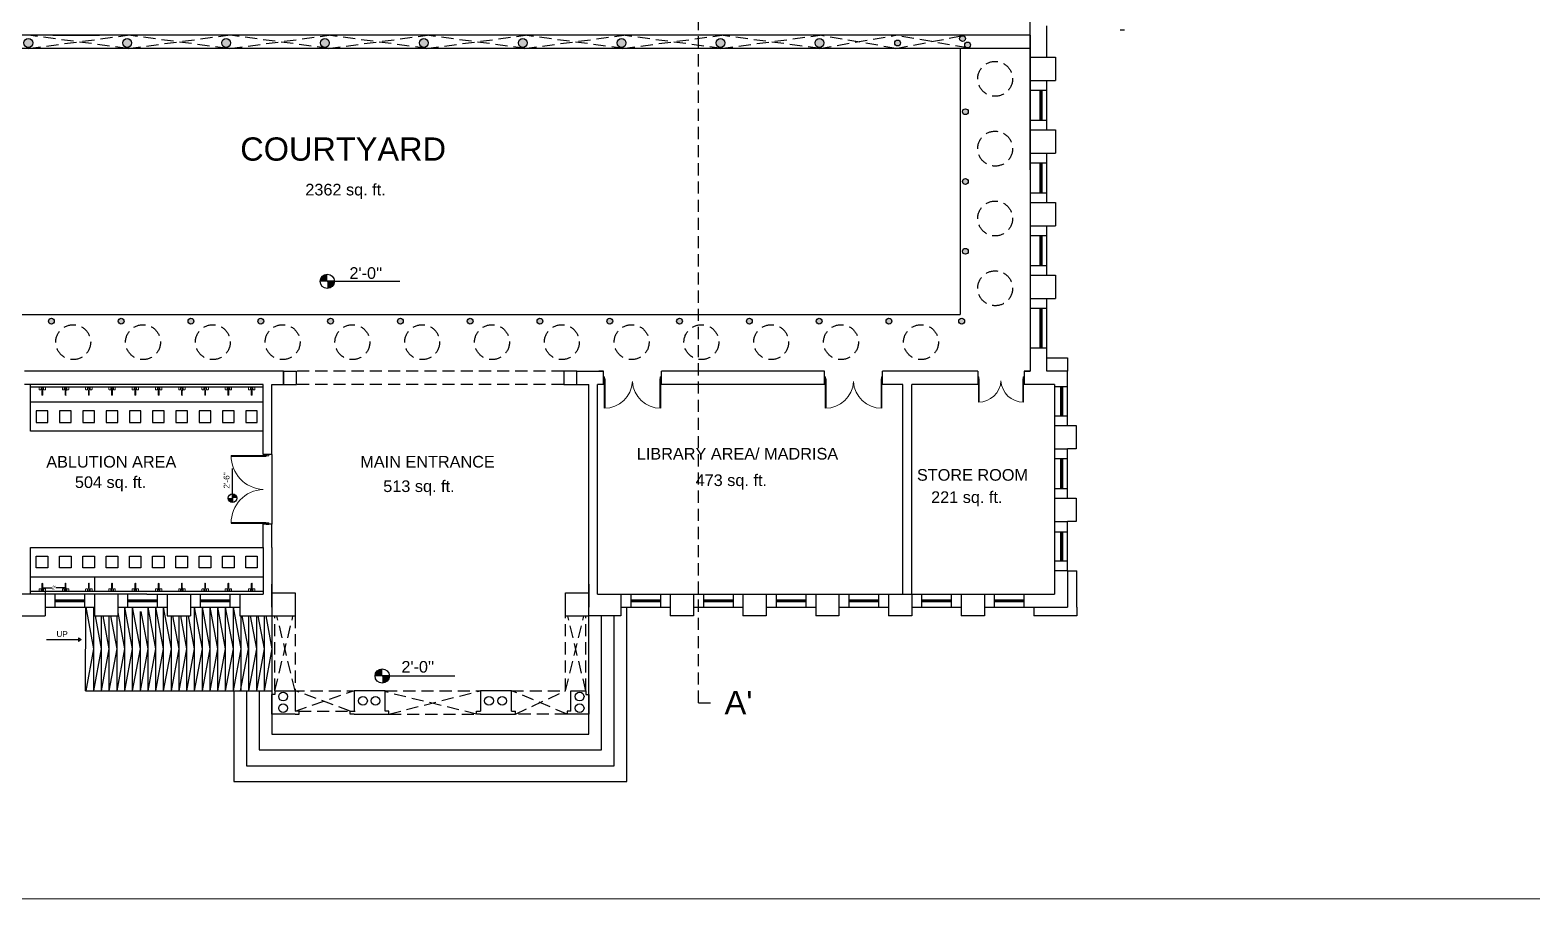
# Model space of a CAD drawing. Header units: inches. Extents: x -6210 to 141093, y -2740 to 21225.
# Drawn here: x 102624 to 104174, y 1305 to 2201 of the extents above; entities that cross this region are included whole.
import ezdxf

# ---------------------------------------------------------------- set-up
doc = ezdxf.new("R2010")
doc.units = ezdxf.units.IN
doc.header["$LTSCALE"] = 100
doc.header["$MEASUREMENT"] = 0
doc.linetypes.add('HIDDEN2', pattern=[0.1875, 0.125, -0.0625])
for name, color, linetype in [('1text', 6, 'Continuous'), ('arches', 83, 'Continuous'), ('beams', 30, 'Continuous'), ('column', 2, 'Continuous'), ('dome', 40, 'Continuous'), ('steps', 9, 'Continuous'), ('walls', 1, 'Continuous'), ('windows', 150, 'Continuous')]:
    doc.layers.add(name, color=color, linetype=linetype)
for name, color, linetype, lineweight in [('DODTED', 2, 'HIDDEN2', 5), ('DOOR', 11, 'Continuous', 5), ('H', 8, 'Continuous', 5)]:
    doc.layers.add(name, color=color, linetype=linetype, lineweight=lineweight)
doc.styles.get("Standard").update_dxf_attribs({"font": 'arial.ttf', "height": 4})
doc.dimstyles.get("Standard").update_dxf_attribs({"dimtxt": 0.18, "dimasz": 0.18, "dimexe": 0.18, "dimexo": 0.0625, "dimgap": 0.09, "dimtad": 0, "dimtih": 1, "dimtoh": 1, "dimdec": 4, "dimzin": 0, "dimdsep": 46, "dimtxsty": 'Standard', "dimcen": 0.09, "dimadec": 0, "dimazin": 0, "dimtfac": 1, "dimtdec": 4, "dimtofl": 0, "dimtmove": 0, "dimatfit": 3, "dimfxl": 1, "dimtolj": 1, "dimtzin": 0, "dimarcsym": 0})

# ---------------------------------------------------------------- blocks, each defined once
blk = doc.blocks.new('A$C47FC17B3')
for p, q in [((0, 8.3), (0, 6.2)), ((0, 8.3), (6.6, 8.3)), ((0.4, 5.8), (1.6, 5.8)), ((2, 8.3), (2, 6.2)), ((2.9, 4.8), (2.9, 0.5)), ((3.8, 4.8), (3.8, 0.5)), ((4.6, 8.3), (4.6, 6.2)), ((6.2, 5.8), (5, 5.8)), ((6.6, 8.3), (6.6, 6.2))]:
    blk.add_line(p, q)
blk.add_lwpolyline([(2.3, 8.3), (4.4, 8.3), (4.4, 8.1), (2.3, 8.1)], close=True)
for centre, radius, start, end in [((0.4, 6.2), 0.386, 180, 270), ((1.6, 6.2), 0.386, 270, 0), ((-54.7, 1.9), 57.6, 2.8972, 6.1915), ((3.3, 0.5), 0.462, 180, 0), ((61.3, 1.9), 57.6, 173.8085, 177.1028), ((5, 6.2), 0.386, 180, 270), ((6.2, 6.2), 0.386, 270, 0)]:
    blk.add_arc(centre, radius, start, end)
blk = doc.blocks.new('A$C4A15109F')
at = {"layer": 'H'}
blk.add_blockref('A$C47FC17B3', (-3.3, 18.7), dxfattribs=at)
blk = doc.blocks.new('D')
at = {"layer": 'DOOR'}
for p, q in [((73476.8, 10997.4), (73476.8, 10955.3)), ((73478, 10955.3), (73478, 10997.4)), ((73557.4, 10955.3), (73557.4, 10997.4)), ((73558.5, 10997.4), (73558.5, 10955.3)), ((73475.7, 10955.4), (73476.8, 10955.4)), ((73475.7, 10952), (73475.7, 10955.4)), ((73476.8, 10955.4), (73476.8, 10954.2)), ((73476.8, 10955.3), (73478, 10955.3)), ((73476.8, 10954.2), (73477.4, 10954.2)), ((73477.4, 10954.2), (73477.4, 10952)), ((73558.5, 10955.3), (73557.4, 10955.3)), ((73557.9, 10954.2), (73557.9, 10952)), ((73558.5, 10954.2), (73557.9, 10954.2)), ((73559.7, 10955.4), (73558.5, 10955.4)), ((73558.5, 10955.4), (73558.5, 10954.2)), ((73559.7, 10952), (73559.7, 10955.4)), ((73477.4, 10952), (73475.7, 10952)), ((73557.9, 10952), (73559.7, 10952))]:
    blk.add_line(p, q, dxfattribs=at)
for centre, start, end in [((73477.4, 10957.1), 2.7057, 90.8209), ((73557.9, 10957.1), 89.1791, 177.2943)]:
    blk.add_arc(centre, 40.3, start, end, dxfattribs=at)
blk = doc.blocks.new('*D26')
at = {"color": 0, "lineweight": -2, "transparency": 16777216}
for p, q in [((102636.9, 1622.6), (102636.9, 1626.1)), ((102637.1, 1625.9), (102646.9, 1625.9)), ((102660.7, 1625.9), (102650.9, 1625.9)), ((102660.9, 1622.4), (102660.9, 1626.1))]:
    blk.add_line(p, q, dxfattribs=at)
at = {"color": 0, "transparency": 16777216}
for points in [[(102637.1, 1625.9), (102637.1, 1625.8), (102636.9, 1625.9)], [(102660.7, 1625.9), (102660.7, 1625.8), (102660.9, 1625.9)]]:
    blk.add_solid(points, dxfattribs=at)
at = {"layer": 'Defpoints', "color": 0, "transparency": 16777216}
for p in [(102636.9, 1625.9), (102636.9, 1622.6), (102660.9, 1622.3)]:
    blk.add_point(p, dxfattribs=at)
at = {"color": 0, "transparency": 16777216, "insert": (102648.9, 1625.9), "char_height": 4, "attachment_point": 5}
blk.add_mtext("\\A1;2'", dxfattribs=at)

msp = doc.modelspace()

# ---------------------------------------------------------------- hatches: boundary and pattern name
at = {"layer": '1text'}
h = msp.add_hatch(color=256, dxfattribs=at)
h.dxf.hatch_style = 1
h.paths.add_polyline_path([(102930.84405, 1949.34495, 0.4142135624), (102923.46082, 1941.96172), (102930.84405, 1941.96172)])
h.paths.add_polyline_path([(102938.22729, 1941.96172), (102930.84405, 1941.96172), (102930.84405, 1934.57848, 0.4142135624)])
h = msp.add_hatch(color=256, dxfattribs=at)
h.dxf.hatch_style = 1
h.paths.add_polyline_path([(102828.57857, 1718.31241, 0.4142135624), (102833.10427, 1713.78671), (102833.10427, 1718.31241)])
h.paths.add_polyline_path([(102833.10427, 1722.83811), (102833.10427, 1718.31241), (102837.62996, 1718.31241, 0.4142135624)])
h = msp.add_hatch(color=256, dxfattribs=at)
h.dxf.hatch_style = 1
h.paths.add_polyline_path([(102987.49778, 1542.30272, 0.4142135624), (102980.11455, 1534.91949), (102987.49778, 1534.91949)])
h.paths.add_polyline_path([(102994.88102, 1534.91949), (102987.49778, 1534.91949), (102987.49778, 1527.53625, 0.4142135624)])
at = {"layer": 'walls'}
h = msp.add_hatch(color=2, dxfattribs=at)
h.dxf.hatch_style = 1
h.paths.add_polyline_path([(102445.24889, 2185.68635, 0.419803878), (102448.30604, 2182.6869), (102449.21381, 2182.84577, 0.3212471202), (102451.24889, 2185.68635, 1)])
h.paths.add_polyline_path([(102454.5644, 2195.05894), (102453.46192, 2195.26886, 0.4142135624), (102450.46192, 2192.26886, 1), (102456.46192, 2192.26886, 0.3078255015)])
h.paths.add_polyline_path([(102517.46192, 2187.74887, 1), (102523.46192, 2187.74887, 1)])
h.paths.add_polyline_path([(102626.96192, 2187.74887, 1), (102617.96192, 2187.74887, 1)])
h.paths.add_polyline_path([(102728.96192, 2187.74887, 1), (102719.96192, 2187.74887, 1)])
h.paths.add_polyline_path([(102821.96192, 2187.74887, 1), (102830.96192, 2187.74887, 1)])
h.paths.add_polyline_path([(102932.96192, 2187.74887, 1), (102923.96192, 2187.74887, 1)])
h.paths.add_polyline_path([(103025.96192, 2187.74887, 1), (103034.96192, 2187.74887, 1)])
h.paths.add_polyline_path([(103127.96192, 2187.74887, 1), (103136.96192, 2187.74887, 1)])
h.paths.add_polyline_path([(103229.96192, 2187.74887, 1), (103238.96192, 2187.74887, 1)])
h.paths.add_polyline_path([(103331.96192, 2187.74887, 1), (103340.96192, 2187.74887, 1)])
h.paths.add_polyline_path([(103442.96192, 2187.74887, 1), (103433.96192, 2187.74887, 1)])
h.paths.add_polyline_path([(103516.14508, 2187.74887, 1), (103522.14508, 2187.74887, 1)])
h.paths.add_polyline_path([(103589.14508, 2192.26886, 0.4142135624), (103586.14508, 2195.26886), (103585.0426, 2195.05894, 0.3078255015), (103583.14508, 2192.26886, 1)])
h.paths.add_polyline_path([(103588.35811, 2185.68635, 0.3212471202), (103590.39319, 2182.84577), (103591.30097, 2182.6869, 0.419803878), (103594.35811, 2185.68635, 1)])
h = msp.add_hatch(color=2, dxfattribs=at)
h.dxf.hatch_style = 1
h.paths.add_polyline_path([(102445.24889, 2116.8869, 1), (102451.24889, 2116.8869, 1)])
h.paths.add_polyline_path([(102451.24889, 2044.8869, 1), (102445.24889, 2044.8869, 1)])
h.paths.add_polyline_path([(102445.24889, 1972.8869, 1), (102451.24889, 1972.8869, 1)])
h.paths.add_polyline_path([(102451.24889, 1900.8869, 1), (102445.24889, 1900.8869, 1)])
h.paths.add_polyline_path([(102499.24889, 1900.8869, 1), (102505.24889, 1900.8869, 1)])
h.paths.add_polyline_path([(102577.24889, 1900.8869, 1), (102571.24889, 1900.8869, 1)])
h.paths.add_polyline_path([(102649.24889, 1900.8869, 1), (102643.24889, 1900.8869, 1)])
h.paths.add_polyline_path([(102721.24889, 1900.8869, 1), (102715.24889, 1900.8869, 1)])
h.paths.add_polyline_path([(102787.24889, 1900.8869, 1), (102793.24889, 1900.8869, 1)])
h.paths.add_polyline_path([(102865.24889, 1900.8869, 1), (102859.24889, 1900.8869, 1)])
h.paths.add_polyline_path([(102937.24889, 1900.8869, 1), (102931.24889, 1900.8869, 1)])
h.paths.add_polyline_path([(103003.24889, 1900.8869, 1), (103009.24889, 1900.8869, 1)])
h.paths.add_polyline_path([(103075.24889, 1900.8869, 1), (103081.24889, 1900.8869, 1)])
h.paths.add_polyline_path([(103153.24889, 1900.8869, 1), (103147.24889, 1900.8869, 1)])
h.paths.add_polyline_path([(103225.24889, 1900.8869, 1), (103219.24889, 1900.8869, 1)])
h.paths.add_polyline_path([(103291.24889, 1900.8869, 1), (103297.24889, 1900.8869, 1)])
h.paths.add_polyline_path([(103363.24889, 1900.8869, 1), (103369.24889, 1900.8869, 1)])
h.paths.add_polyline_path([(103435.24889, 1900.8869, 1), (103441.24889, 1900.8869, 1)])
h.paths.add_polyline_path([(103513.24889, 1900.8869, 1), (103507.24889, 1900.8869, 1)])
h.paths.add_polyline_path([(103582.24889, 1900.8869, 1), (103588.24889, 1900.8869, 1)])
h.paths.add_polyline_path([(103592.04551, 1972.8869, 1), (103586.04551, 1972.8869, 1)])
h.paths.add_polyline_path([(103592.04551, 2044.8869, 1), (103586.04551, 2044.8869, 1)])
h.paths.add_polyline_path([(103592.04551, 2116.8869, 1), (103586.04551, 2116.8869, 1)])

# ---------------------------------------------------------------- linework, layer by layer
at = {"layer": '1text', "linetype": 'HIDDEN2'}
for q in [(103313.8035, 3328.64041), (103328.8035, 1507.39003)]:
    msp.add_line((103313.8035, 1507.39003), q, dxfattribs=at)
at = {"layer": '1text'}
for p, q in [((102938.22729, 1941.96172), (102923.46082, 1941.96172)), ((102930.84405, 1941.96172), (103005.78544, 1941.96172)), ((102833.10427, 1718.31241), (102833.10427, 1749.04064)), ((102833.10427, 1722.83811), (102833.10427, 1713.78671)), ((102994.88102, 1534.91949), (102980.11455, 1534.91949)), ((102987.49778, 1534.91949), (103062.43917, 1534.91949))]:
    msp.add_line(p, q, dxfattribs=at)
msp.add_lwpolyline([(103328.8035, 1507.39003, 0, 0, 0), (103337.26969, 1507.39003, 0, 8.46619, 0), (103328.8035, 1507.39003, 8.46619, 8.46619, 0)], format="xyseb", dxfattribs=at)
for centre, radius in [((102930.84405, 1941.96172), 7.38324), ((102833.10427, 1718.31241), 4.5257), ((102987.49778, 1534.91949), 7.38324)]:
    msp.add_circle(centre, radius, dxfattribs=at)
at = {"layer": 'arches', "linetype": 'HIDDEN2'}
for p, q in [((102622.57055, 2182.14847), (102724.89486, 2195.64847)), ((102724.89486, 2182.14847), (102622.73554, 2195.64847)), ((102725.77791, 2182.14847), (102828.10222, 2195.64847)), ((102828.10222, 2182.14847), (102725.9429, 2195.64847)), ((102830.49141, 2182.14847), (102932.81572, 2195.64847)), ((102932.81572, 2182.14847), (102830.6564, 2195.64847)), ((102931.75476, 2182.14847), (103034.07907, 2195.64847)), ((103034.07907, 2182.14847), (102931.91975, 2195.64847)), ((103033.01811, 2182.14847), (103135.34242, 2195.64847)), ((103135.34242, 2182.14847), (103033.1831, 2195.64847)), ((103134.28146, 2182.14847), (103236.60577, 2195.64847)), ((103236.60577, 2182.14847), (103134.44645, 2195.64847)), ((103235.54481, 2182.14847), (103337.86912, 2195.64847)), ((103337.86912, 2182.14847), (103235.7098, 2195.64847)), ((103336.80817, 2182.14847), (103439.13247, 2195.64847)), ((103439.13247, 2182.14847), (103336.97315, 2195.64847)), ((103438.46192, 2182.14847), (103517.23885, 2195.64847)), ((103517.23885, 2182.14847), (103439.13247, 2195.64847)), ((103591.30097, 2182.6869), (103517.23885, 2195.64847)), ((103517.23885, 2182.14847), (103586.14508, 2195.26886)), ((102876.77151, 1519.67859), (102876.77092, 1596.77847)), ((102876.77151, 1519.67859), (102895.4871, 1596.77861)), ((102897.7047, 1519.6797), (102878.95909, 1596.77849)), ((102897.67173, 1605.77835), (102897.6718, 1605.77863)), ((102897.6718, 1596.77863), (102897.7047, 1519.6797)), ((103176.70367, 1519.67859), (103176.70308, 1596.77845)), ((103176.70367, 1519.67859), (103195.44812, 1596.77859)), ((103197.63685, 1519.67859), (103178.8631, 1596.77846)), ((103197.63685, 1519.67859), (103197.63626, 1596.77861)), ((102894.9198, 1519.67859), (102958.05854, 1519.70376)), ((102897.7047, 1498.67859), (102958.05854, 1519.70376)), ((102897.7047, 1519.67859), (102897.7047, 1519.6797)), ((102954.49268, 1498.65996), (102897.7047, 1519.67859)), ((102990.49268, 1519.71032), (103088.88196, 1519.71032)), ((103084.88196, 1495.67859), (102990.49268, 1518.55412)), ((102994.49268, 1495.65996), (103088.88196, 1519.71032)), ((103120.88196, 1519.72894), (103176.70367, 1519.67859)), ((103178.1703, 1495.67859), (103120.88196, 1519.72894)), ((103124.88196, 1495.67859), (103176.70367, 1519.67859)), ((102901.7047, 1498.67859), (102959.45099, 1498.67859)), ((102994.49268, 1495.65996), (103084.88196, 1495.65996)), ((103178.1703, 1495.67859), (103124.88196, 1495.67859))]:
    msp.add_line(p, q, dxfattribs=at)
at = {"layer": 'beams', "linetype": 'HIDDEN2'}
for p, q in [((103174.74964, 1849.14847), (102899.15953, 1849.14847)), ((103174.74964, 1835.64847), (102899.15953, 1835.64847))]:
    msp.add_line(p, q, dxfattribs=at)
at = {"layer": 'column'}
msp.add_line((102885.67162, 1849.14847), (102899.15953, 1849.14847), dxfattribs=at)
msp.add_lwpolyline([(102885.67162, 1849.14847), (102885.67162, 1835.64847), (102899.15953, 1835.64847), (102899.15953, 1849.14847)], dxfattribs=at)
msp.add_lwpolyline([(103174.74964, 1835.64847), (103188.23756, 1835.64847), (103188.23756, 1849.14847), (103174.74964, 1849.14847)], close=True, dxfattribs=at)
for centre, radius in [((102622.46192, 2187.74887), 4.5), ((102724.46192, 2187.74887), 4.5), ((102826.46192, 2187.74887), 4.5), ((102928.46192, 2187.74887), 4.5), ((103030.46192, 2187.74887), 4.5), ((103132.46192, 2187.74887), 4.5), ((103234.46192, 2187.74887), 4.5), ((103336.46192, 2187.74887), 4.5), ((103438.46192, 2187.74887), 4.5), ((103519.14508, 2187.74887), 3), ((103586.14508, 2192.26886), 3), ((103591.35811, 2185.68635), 3), ((103589.04551, 2116.89975), 3), ((103589.04551, 2044.89975), 3), ((103589.04551, 1972.89975), 3), ((102646.24889, 1900.8869), 3), ((102718.24889, 1900.8869), 3), ((102790.24889, 1900.8869), 3), ((102862.24889, 1900.8869), 3), ((102934.24889, 1900.8869), 3), ((103006.24889, 1900.8869), 3), ((103078.24889, 1900.8869), 3), ((103150.24889, 1900.8869), 3), ((103222.24889, 1900.8869), 3), ((103294.24889, 1900.8869), 3), ((103366.24889, 1900.8869), 3), ((103438.24889, 1900.8869), 3), ((103510.24889, 1900.8869), 3), ((103585.24889, 1900.92075), 3), ((102885.2325, 1513.67859), 4.5), ((102885.2325, 1501.67859), 4.5), ((102967.67049, 1509.248), 4.5), ((102980.67043, 1509.248), 4.5), ((103097.67043, 1509.248), 4.5), ((103111.18509, 1509.248), 4.5), ((103191.1703, 1513.67859), 4.5), ((103191.1703, 1501.67859), 4.5)]:
    msp.add_circle(centre, radius, dxfattribs=at)
at = {"layer": 'dome', "linetype": 'HIDDEN2'}
for centre in [(103619.8035, 2150.77118), (103619.8035, 2078.77118), (103619.8035, 2006.77118), (103619.8035, 1934.77118), (102668.77934, 1879.23515), (102740.77934, 1879.23515), (102812.77934, 1879.23515), (102884.77934, 1879.23515), (102956.77934, 1879.23515), (103028.77934, 1879.23515), (103100.77934, 1879.23515), (103172.77934, 1879.23515), (103244.77934, 1879.23515), (103316.77934, 1879.23515), (103388.77934, 1879.23515), (103460.77934, 1879.23515), (103543.30832, 1879.23515)]:
    msp.add_circle(centre, 18, dxfattribs=at)
at = {"layer": 'DOOR'}
msp.add_lwpolyline([(101636.51372, 1304.96305), (104569.96852, 1304.96305), (104569.96852, 3505.05415), (101636.51372, 3505.05415)], close=True, dxfattribs=at)
at = {"layer": 'steps'}
for p, q in [((102873.67162, 1763.34498), (102873.67162, 1691.34498)), ((102681.61366, 1519.74493), (102681.85168, 1605.84498)), ((102681.85168, 1605.84498), (102689.85168, 1562.79496)), ((102689.67162, 1605.84498), (102689.67162, 1519.74493)), ((102689.67162, 1605.84498), (102690.67162, 1600.46373)), ((102691.34409, 1596.84498), (102697.67162, 1562.79496)), ((102697.67162, 1596.84498), (102697.67162, 1519.74493)), ((102699.34409, 1596.84498), (102705.67162, 1562.79496)), ((102705.67162, 1596.84498), (102705.67162, 1519.74493)), ((102707.34409, 1596.84498), (102713.67162, 1562.79496)), ((102713.67162, 1596.84498), (102713.67162, 1519.74493)), ((102714.67162, 1600.46373), (102721.67162, 1562.79496)), ((102721.67162, 1605.84498), (102721.67162, 1519.74493)), ((102721.67162, 1605.84498), (102729.67162, 1562.79496)), ((102729.67162, 1605.84498), (102729.67162, 1519.74493)), ((102729.67162, 1605.84498), (102737.67162, 1562.79496)), ((102737.67162, 1601.34498), (102737.67162, 1519.74493)), ((102738.50785, 1601.34498), (102745.67162, 1562.79496)), ((102745.67162, 1605.84498), (102745.67162, 1519.74493)), ((102745.67162, 1605.84498), (102753.67162, 1562.79496)), ((102753.67162, 1605.84498), (102753.67162, 1519.74493)), ((102753.67162, 1605.84498), (102761.67162, 1562.79496)), ((102761.67162, 1605.84498), (102761.67162, 1519.74493)), ((102761.67162, 1605.84498), (102769.67162, 1562.79496)), ((102769.67162, 1596.84498), (102769.67162, 1519.74493)), ((102771.34409, 1596.84498), (102777.67162, 1562.79496)), ((102777.67162, 1596.84498), (102777.67162, 1519.74493)), ((102779.34409, 1596.84498), (102785.67162, 1562.79496)), ((102785.67162, 1596.84498), (102785.67162, 1519.74493)), ((102787.34409, 1596.84498), (102793.67162, 1562.79496)), ((102793.67162, 1605.84498), (102793.67162, 1519.74493)), ((102793.67162, 1605.84498), (102801.67162, 1562.79496)), ((102801.67162, 1605.84498), (102801.67162, 1519.74493)), ((102801.67162, 1605.84498), (102809.67162, 1562.79496)), ((102809.67162, 1605.84498), (102809.67162, 1519.74493)), ((102809.67162, 1605.84498), (102817.67162, 1562.79496)), ((102817.67162, 1605.84498), (102817.67162, 1519.74493)), ((102817.67162, 1605.84498), (102825.67162, 1562.79496)), ((102825.67162, 1605.84498), (102825.67162, 1519.74493)), ((102825.67162, 1605.84498), (102833.67162, 1562.79496)), ((102833.67162, 1605.84498), (102833.67162, 1519.74493)), ((102833.67162, 1605.84498), (102841.67162, 1562.79496)), ((102841.67162, 1596.84498), (102841.67162, 1519.74493)), ((102842.7591, 1596.84498), (102849.08662, 1562.79496)), ((102849.67162, 1596.84498), (102849.67162, 1519.74493)), ((102851.34409, 1596.84498), (102857.67162, 1562.79496)), ((102857.67162, 1596.84498), (102857.67162, 1519.74493)), ((102859.34409, 1596.84498), (102865.67162, 1562.79496)), ((102865.67162, 1596.84498), (102865.67162, 1519.74493)), ((102867.34409, 1596.84498), (102873.67162, 1562.79496)), ((102873.67162, 1605.84498), (102873.67162, 1519.74493)), ((103200.67162, 1475.04498), (103200.67162, 1605.84498)), ((103213.75162, 1458.69498), (103213.75162, 1596.84498)), ((103226.83162, 1442.34498), (103226.83162, 1596.84498)), ((103239.91162, 1425.99498), (103239.91162, 1605.84498)), ((102641.07234, 1572.37771), (102674.39874, 1572.37771)), ((102674.39874, 1574.37771), (102674.39874, 1570.37771)), ((102674.39874, 1574.37771), (102677.14639, 1572.42838)), ((102677.14639, 1572.42838), (102674.39874, 1570.37771)), ((102689.85168, 1562.79496), (102681.85168, 1519.74493)), ((102697.67162, 1562.79496), (102689.67162, 1519.74493)), ((102705.67162, 1562.79496), (102697.67162, 1519.74493)), ((102713.67162, 1562.79496), (102705.67162, 1519.74493)), ((102721.67162, 1562.79496), (102713.67162, 1519.74493)), ((102729.67162, 1562.79496), (102721.67162, 1519.74493)), ((102737.67162, 1562.79496), (102729.67162, 1519.74493)), ((102745.67162, 1562.79496), (102737.67162, 1519.74493)), ((102753.67162, 1562.79496), (102745.67162, 1519.74493)), ((102761.67162, 1562.79496), (102753.67162, 1519.74493)), ((102769.67162, 1562.79496), (102761.67162, 1519.74493)), ((102777.67162, 1562.79496), (102769.67162, 1519.74493)), ((102785.67162, 1562.79496), (102777.67162, 1519.74493)), ((102793.67162, 1562.79496), (102785.67162, 1519.74493)), ((102801.67162, 1562.79496), (102793.67162, 1519.74493)), ((102809.67162, 1562.79496), (102801.67162, 1519.74493)), ((102817.67162, 1562.79496), (102809.67162, 1519.74493)), ((102825.67162, 1562.79496), (102817.67162, 1519.74493)), ((102833.67162, 1562.79496), (102825.67162, 1519.74493)), ((102841.67162, 1562.79496), (102833.67162, 1519.74493)), ((102849.08662, 1562.79496), (102841.08662, 1519.74493)), ((102857.67162, 1562.79496), (102849.67162, 1519.74493)), ((102865.67162, 1562.79496), (102857.67162, 1519.74493)), ((102873.67162, 1562.79496), (102865.67162, 1519.74493)), ((102681.61366, 1519.74493), (102873.70479, 1519.74493)), ((102834.43162, 1519.74493), (102834.43162, 1425.99498)), ((102847.51162, 1519.74493), (102847.51162, 1442.34498)), ((102860.59162, 1519.74493), (102860.59162, 1458.69498)), ((102873.67162, 1519.74493), (102873.67162, 1475.04498)), ((102873.67162, 1475.04498), (103200.67162, 1475.04498)), ((102860.59162, 1458.69498), (103213.75162, 1458.69498)), ((102847.51162, 1442.34498), (103226.83162, 1442.34498)), ((102834.43162, 1425.99498), (103239.91162, 1425.99498))]:
    msp.add_line(p, q, dxfattribs=at)
at = {"layer": 'walls', "color": 1}
for p, q in [((103655.8035, 2201.10232), (103655.8035, 2482.14847)), ((103655.8035, 2165.10232), (103655.8035, 2201.10232)), ((103673.17162, 2173.14847), (103673.17162, 2205.60232)), ((103753.3035, 2201.10232), (103748.8035, 2201.10232)), ((103655.8035, 2195.64847), (102383.8035, 2195.64847)), ((102647.8035, 2195.64847), (102695.8035, 2195.64847)), ((103655.8035, 2195.64847), (103655.8035, 1849.14847)), ((103655.8035, 2182.14847), (102442.16709, 2182.14847)), ((103655.8035, 2129.10232), (103655.8035, 2165.10232)), ((103673.17162, 2098.14847), (103673.17162, 2149.14847)), ((103655.8035, 2093.10232), (103655.8035, 2129.10232)), ((103655.8035, 2057.10232), (103655.8035, 2093.10232)), ((103673.17162, 2023.14847), (103673.17162, 2074.14847)), ((103673.17162, 1948.14847), (103673.17162, 1999.14847)), ((103673.17162, 1873.14847), (103673.17162, 1924.14847)), ((103673.17162, 1849.14847), (103673.17162, 1873.14847)), ((102885.67162, 1849.14847), (102618.67162, 1849.14847)), ((102885.67162, 1835.64847), (102885.67162, 1849.14847)), ((103188.23756, 1835.64847), (103188.23756, 1849.14847)), ((103443.67162, 1849.14847), (103275.67162, 1849.14847)), ((103601.8035, 1849.14847), (103503.67162, 1849.14847)), ((103601.8035, 1849.14847), (103601.8035, 1835.64847)), ((103655.8035, 1849.14847), (103649.8035, 1849.14847)), ((103649.8035, 1849.14847), (103649.8035, 1835.64847)), ((103655.8035, 1849.14847), (103649.8035, 1849.14847)), ((103694.48412, 1849.14847), (103673.17162, 1849.14847)), ((103694.48412, 1793.34498), (103694.48412, 1849.14847)), ((102864.67162, 1835.64847), (102618.67162, 1835.64847)), ((102624.67162, 1787.34498), (102624.67162, 1835.64847)), ((102864.67162, 1832.64847), (102624.67162, 1832.64847)), ((102864.67162, 1787.34498), (102864.67162, 1835.64847)), ((102864.67162, 1763.34498), (102864.67162, 1835.64847)), ((102873.67162, 1763.34498), (102873.67162, 1835.64847)), ((103215.67162, 1835.64847), (103209.67162, 1835.64847)), ((103443.67162, 1835.64847), (103275.67162, 1835.64847)), ((103509.67162, 1835.64847), (103503.67162, 1835.64847)), ((103524.67162, 1835.64847), (103503.67162, 1835.64847)), ((103601.8035, 1835.64847), (103533.67162, 1835.64847)), ((103680.98412, 1835.64847), (103649.8035, 1835.64847)), ((103680.98412, 1835.64847), (103680.98412, 1619.34498)), ((102648.67162, 1787.34498), (102624.67162, 1787.34498)), ((102672.67162, 1787.34498), (102648.67162, 1787.34498)), ((102696.67162, 1787.34498), (102672.67162, 1787.34498)), ((102720.67162, 1787.34498), (102696.67162, 1787.34498)), ((102744.67162, 1787.34498), (102720.67162, 1787.34498)), ((102768.67162, 1787.34498), (102744.67162, 1787.34498)), ((102792.67162, 1787.34498), (102768.67162, 1787.34498)), ((102816.67162, 1787.34498), (102792.67162, 1787.34498)), ((102840.67162, 1787.34498), (102816.67162, 1787.34498)), ((102864.67162, 1787.34498), (102840.67162, 1787.34498)), ((103694.48412, 1718.34498), (103694.48412, 1769.34498)), ((102873.67162, 1763.34498), (102864.67162, 1763.34498)), ((102864.67162, 1667.34498), (102864.67162, 1691.34498)), ((102873.67162, 1691.34498), (102864.67162, 1691.34498)), ((102873.67162, 1667.34498), (102873.67162, 1691.34498)), ((103694.48412, 1643.34498), (103694.48412, 1694.34498)), ((102624.67162, 1667.34498), (102648.67162, 1667.34498)), ((102624.67162, 1619.34498), (102624.67162, 1667.34498)), ((102648.67162, 1667.34498), (102672.67162, 1667.34498)), ((102672.67162, 1667.34498), (102696.67162, 1667.34498)), ((102696.67162, 1667.34498), (102720.67162, 1667.34498)), ((102720.67162, 1667.34498), (102744.67162, 1667.34498)), ((102744.67162, 1667.34498), (102768.67162, 1667.34498)), ((102768.67162, 1667.34498), (102792.67162, 1667.34498)), ((102792.67162, 1667.34498), (102816.67162, 1667.34498)), ((102816.67162, 1667.34498), (102840.67162, 1667.34498)), ((102840.67162, 1667.34498), (102864.67162, 1667.34498)), ((102864.67162, 1667.34498), (102864.67162, 1619.34498)), ((102873.67162, 1667.34498), (102873.67162, 1605.84498)), ((102624.67162, 1637.34498), (102864.67162, 1637.34498)), ((102624.67162, 1619.34498), (102600.67162, 1619.34498)), ((102624.67162, 1622.34498), (102864.67162, 1622.34498)), ((102648.67162, 1619.34498), (102624.67162, 1619.34498)), ((102672.67162, 1619.34498), (102648.67162, 1619.34498)), ((102696.67162, 1619.34498), (102672.67162, 1619.34498)), ((102720.67162, 1619.34498), (102696.67162, 1619.34498)), ((102744.67162, 1619.34498), (102720.67162, 1619.34498)), ((102744.67162, 1619.34498), (102864.67162, 1619.34498)), ((103200.64612, 1619.34498), (103200.67162, 1619.34498)), ((103200.67162, 1605.84498), (103200.67162, 1619.34498)), ((103209.67162, 1619.34498), (103518.67162, 1619.34498)), ((103518.67162, 1619.34498), (103680.98412, 1619.34498)), ((102615.67162, 1596.84498), (102639.67162, 1596.84498)), ((102639.67162, 1605.84498), (102681.85168, 1605.84498)), ((102643.84404, 1605.84498), (102690.67162, 1605.84498)), ((102681.8268, 1596.84498), (102681.85168, 1596.84498)), ((102690.67162, 1596.84498), (102714.67162, 1596.84498)), ((102714.67162, 1605.84498), (102735.34404, 1605.84498)), ((102714.67162, 1605.84498), (102715.84404, 1605.84498)), ((102729.67162, 1605.84498), (102765.67162, 1605.84498)), ((102765.67162, 1596.84498), (102789.67162, 1596.84498)), ((102789.67162, 1605.84498), (102811.84404, 1605.84498)), ((102809.67162, 1605.84498), (102840.67162, 1605.84498)), ((102840.67162, 1596.84498), (102873.67162, 1596.84498)), ((103233.67162, 1596.84498), (103200.67162, 1596.84498)), ((103233.67162, 1605.84498), (103284.67162, 1605.84498)), ((103308.67162, 1596.84498), (103284.67162, 1596.84498)), ((103308.67162, 1605.84498), (103319.17162, 1605.84498)), ((103308.67162, 1605.84498), (103359.67162, 1605.84498)), ((103383.67162, 1596.84498), (103359.67162, 1596.84498)), ((103383.67162, 1605.84498), (103434.67162, 1605.84498)), ((103383.67162, 1605.84498), (103395.67162, 1605.84498)), ((103400.17162, 1605.84498), (103415.17162, 1605.84498)), ((103458.67162, 1596.84498), (103434.67162, 1596.84498)), ((103458.67162, 1605.84498), (103509.67162, 1605.84498)), ((103496.17162, 1605.84498), (103509.67162, 1605.84498)), ((103533.67162, 1596.84498), (103509.67162, 1596.84498)), ((103533.67162, 1605.84498), (103584.67162, 1605.84498)), ((103533.67162, 1605.84498), (103546.73756, 1605.84498)), ((103608.67162, 1596.84498), (103584.67162, 1596.84498)), ((103608.67162, 1605.84498), (103694.48412, 1605.84498)), ((103608.67162, 1605.84498), (103623.23756, 1605.84498)), ((103704.03973, 1596.84498), (103659.67162, 1596.84498))]:
    msp.add_line(p, q, dxfattribs=at)
at = {"layer": 'walls', "color": 5}
for p in [(103583.8035, 2182.14847), (102455.8035, 1907.64847)]:
    msp.add_line(p, (103583.8035, 1907.64847), dxfattribs=at)
at = {"layer": 'walls'}
for p, q in [((103655.8035, 2173.14847), (103682.17162, 2173.14847)), ((103682.17162, 2173.14847), (103682.17162, 2149.14847)), ((103655.8035, 2149.14847), (103682.17162, 2149.14847)), ((103655.8035, 2139.14847), (103673.17162, 2139.14847)), ((103655.8035, 2108.14847), (103673.17162, 2108.14847)), ((103655.8035, 2098.14847), (103682.17162, 2098.14847)), ((103682.17162, 2098.14847), (103682.17162, 2074.14847)), ((103655.8035, 2074.14847), (103682.17162, 2074.14847)), ((103655.8035, 2064.14847), (103673.17162, 2064.14847)), ((103655.8035, 2033.14847), (103673.17162, 2033.14847)), ((103655.8035, 2023.14847), (103682.17162, 2023.14847)), ((103682.17162, 2023.14847), (103682.17162, 1999.14847)), ((103655.8035, 1999.14847), (103682.17162, 1999.14847)), ((103655.8035, 1989.14847), (103673.17162, 1989.14847)), ((103655.8035, 1958.14847), (103673.17162, 1958.14847)), ((103655.8035, 1948.14847), (103682.17162, 1948.14847)), ((103682.17162, 1948.14847), (103682.17162, 1924.14847)), ((103655.8035, 1924.14847), (103682.17162, 1924.14847)), ((103655.8035, 1914.14847), (103673.17162, 1914.14847)), ((103673.17162, 1873.14847), (103655.8035, 1873.14847)), ((103673.17162, 1863.14847), (103694.48412, 1863.14847)), ((103694.48412, 1863.14847), (103694.48412, 1849.14847)), ((103188.23756, 1849.14847), (103215.67162, 1849.14847)), ((103215.67162, 1849.14847), (103211.12997, 1849.14847)), ((103215.67162, 1835.64847), (103215.67162, 1849.14847)), ((103275.67162, 1835.64847), (103275.67162, 1849.14847)), ((103443.67162, 1835.64847), (103443.67162, 1849.14847)), ((103503.67162, 1835.64847), (103503.67162, 1849.14847)), ((103649.8035, 1849.14847), (103655.8035, 1849.14847)), ((102873.67162, 1835.64847), (102885.67162, 1835.64847)), ((103188.23756, 1835.64847), (103200.67162, 1835.64847)), ((103200.67162, 1619.34498), (103200.67162, 1835.64847)), ((103209.67162, 1619.34498), (103209.67162, 1835.64847)), ((103524.67162, 1619.34498), (103524.67162, 1835.64847)), ((103533.67162, 1619.34498), (103533.67162, 1835.64847)), ((103680.98412, 1833.34498), (103694.48412, 1833.34498)), ((102864.67162, 1817.34498), (102624.67162, 1817.34498)), ((103680.98412, 1803.34498), (103694.48412, 1803.34498)), ((103680.98412, 1793.34498), (103703.48412, 1793.34498)), ((103703.48412, 1793.34498), (103703.48412, 1769.34498)), ((103680.98412, 1769.34498), (103694.48412, 1769.34498)), ((103703.48412, 1769.34498), (103694.48412, 1769.34498)), ((103680.98412, 1759.34498), (103694.48412, 1759.34498)), ((103680.98412, 1728.34498), (103694.48412, 1728.34498)), ((103680.98412, 1718.34498), (103694.48412, 1718.34498)), ((103694.48412, 1718.34498), (103703.48412, 1718.34498)), ((103703.48412, 1718.34498), (103703.48412, 1694.34498)), ((103680.98412, 1694.34498), (103694.48412, 1694.34498)), ((103703.48412, 1694.34498), (103694.48412, 1694.34498)), ((103694.48412, 1683.34498), (103680.98412, 1683.34498)), ((103694.48412, 1653.34498), (103680.98412, 1653.34498)), ((103694.48412, 1643.34498), (103680.98412, 1643.34498)), ((103694.48412, 1643.34498), (103694.48412, 1605.84498)), ((103694.48412, 1643.34498), (103704.03973, 1643.34498)), ((103704.03973, 1605.84498), (103704.03973, 1643.34498)), ((102690.67162, 1637.34498), (102690.67162, 1622.34498)), ((102873.6718, 1605.77845), (102873.67162, 1629.77845)), ((103200.67143, 1629.77863), (103200.67162, 1605.77863)), ((102639.67162, 1622.34498), (102639.67162, 1596.84498)), ((102649.85912, 1619.34498), (102649.85912, 1605.84498)), ((102680.48412, 1619.34498), (102680.48412, 1605.84498)), ((102690.67162, 1619.34498), (102690.67162, 1596.84498)), ((102714.67162, 1619.34498), (102714.67162, 1596.84498)), ((102724.85912, 1619.34498), (102724.85912, 1605.84498)), ((102755.48412, 1619.34498), (102755.48412, 1605.84498)), ((102765.67162, 1619.34498), (102765.67162, 1596.84498)), ((102789.67162, 1619.34498), (102789.67162, 1596.84498)), ((102799.85912, 1619.34498), (102799.85912, 1605.84498)), ((102830.48412, 1619.34498), (102830.48412, 1605.84498)), ((102840.67162, 1619.34498), (102840.67162, 1596.84498)), ((102873.67162, 1620.77845), (102897.67162, 1620.77863)), ((102897.67162, 1620.77863), (102897.6718, 1596.77863)), ((103176.67143, 1620.77845), (103200.67143, 1620.77863)), ((103176.67162, 1596.77845), (103176.67143, 1620.77845)), ((103233.67162, 1619.34498), (103233.67162, 1596.84498)), ((103243.85912, 1619.34498), (103243.85912, 1605.84498)), ((103274.48412, 1619.34498), (103274.48412, 1605.84498)), ((103284.67162, 1619.34498), (103284.67162, 1596.84498)), ((103308.67162, 1619.34498), (103308.67162, 1596.84498)), ((103318.85912, 1619.34498), (103318.85912, 1605.84498)), ((103349.48412, 1619.34498), (103349.48412, 1605.84498)), ((103359.67162, 1619.34498), (103359.67162, 1596.84498)), ((103383.67162, 1619.34498), (103383.67162, 1596.84498)), ((103393.85912, 1619.34498), (103393.85912, 1605.84498)), ((103424.48412, 1619.34498), (103424.48412, 1605.84498)), ((103434.67162, 1619.34498), (103434.67162, 1596.84498)), ((103458.67162, 1619.34498), (103458.67162, 1596.84498)), ((103468.85912, 1619.34498), (103468.85912, 1605.84498)), ((103499.48412, 1619.34498), (103499.48412, 1605.84498)), ((103509.67162, 1619.34498), (103509.67162, 1596.84498)), ((103533.67162, 1619.34498), (103533.67162, 1596.84498)), ((103543.85912, 1619.34498), (103543.85912, 1605.84498)), ((103574.48412, 1619.34498), (103574.48412, 1605.84498)), ((103584.67162, 1619.34498), (103584.67162, 1596.84498)), ((103608.67162, 1619.34498), (103608.67162, 1596.84498)), ((103618.85912, 1619.34498), (103618.85912, 1605.84498)), ((103649.48412, 1619.34498), (103649.48412, 1605.84498)), ((102897.6718, 1596.77863), (102873.6718, 1596.77845)), ((103200.67162, 1596.77863), (103176.67162, 1596.77845)), ((103659.67162, 1605.84498), (103659.67162, 1596.84498)), ((103704.03973, 1605.84498), (103704.03973, 1596.84498)), ((102876.77151, 1519.67859), (102876.77151, 1515.67859)), ((103197.63685, 1519.67859), (103197.63685, 1515.67859)), ((102876.77151, 1515.67859), (102873.67162, 1515.67859)), ((103197.63685, 1515.67859), (103200.67162, 1515.67859)), ((102901.7047, 1498.67859), (102897.7047, 1498.67859)), ((102897.7047, 1495.67859), (102901.7047, 1495.67859)), ((102901.7047, 1495.67859), (102901.7047, 1498.67859)), ((102954.49268, 1495.65996), (102954.49268, 1498.65996)), ((102954.49268, 1498.65996), (102958.49268, 1498.65996)), ((102958.49268, 1495.65996), (102954.49268, 1495.65996)), ((102994.49268, 1498.65996), (102990.49268, 1498.65996)), ((102990.49268, 1495.65996), (102994.49268, 1495.65996)), ((102994.49268, 1495.65996), (102994.49268, 1498.65996)), ((103084.88196, 1495.67859), (103084.88196, 1498.67859)), ((103084.88196, 1498.67859), (103088.88196, 1498.67859)), ((103088.88196, 1495.67859), (103084.88196, 1495.67859)), ((103120.88196, 1498.67859), (103124.88196, 1498.67859)), ((103120.88196, 1495.67859), (103124.88196, 1495.67859)), ((103124.88196, 1495.67859), (103124.88196, 1498.67859)), ((103182.1703, 1498.67859), (103178.1703, 1498.67859)), ((103178.1703, 1498.67859), (103178.1703, 1495.67859))]:
    msp.add_line(p, q, dxfattribs=at)
for points in [[(102630.67162, 1796.34498), (102642.67162, 1796.34498), (102642.67162, 1808.34498), (102630.67162, 1808.34498)], [(102654.67162, 1796.34498), (102666.67162, 1796.34498), (102666.67162, 1808.34498), (102654.67162, 1808.34498)], [(102678.67162, 1796.34498), (102690.67162, 1796.34498), (102690.67162, 1808.34498), (102678.67162, 1808.34498)], [(102702.67162, 1796.34498), (102714.67162, 1796.34498), (102714.67162, 1808.34498), (102702.67162, 1808.34498)], [(102726.67162, 1796.34498), (102738.67162, 1796.34498), (102738.67162, 1808.34498), (102726.67162, 1808.34498)], [(102750.67162, 1796.34498), (102762.67162, 1796.34498), (102762.67162, 1808.34498), (102750.67162, 1808.34498)], [(102774.67162, 1796.34498), (102786.67162, 1796.34498), (102786.67162, 1808.34498), (102774.67162, 1808.34498)], [(102798.67162, 1796.34498), (102810.67162, 1796.34498), (102810.67162, 1808.34498), (102798.67162, 1808.34498)], [(102822.67162, 1796.34498), (102834.67162, 1796.34498), (102834.67162, 1808.34498), (102822.67162, 1808.34498)], [(102846.67162, 1796.34498), (102858.67162, 1796.34498), (102858.67162, 1808.34498), (102846.67162, 1808.34498)], [(102630.67162, 1658.34498), (102642.67162, 1658.34498), (102642.67162, 1646.34498), (102630.67162, 1646.34498)], [(102654.67162, 1658.34498), (102666.67162, 1658.34498), (102666.67162, 1646.34498), (102654.67162, 1646.34498)], [(102678.67162, 1658.34498), (102690.67162, 1658.34498), (102690.67162, 1646.34498), (102678.67162, 1646.34498)], [(102702.67162, 1658.34498), (102714.67162, 1658.34498), (102714.67162, 1646.34498), (102702.67162, 1646.34498)], [(102726.67162, 1658.34498), (102738.67162, 1658.34498), (102738.67162, 1646.34498), (102726.67162, 1646.34498)], [(102750.67162, 1658.34498), (102762.67162, 1658.34498), (102762.67162, 1646.34498), (102750.67162, 1646.34498)], [(102774.67162, 1658.34498), (102786.67162, 1658.34498), (102786.67162, 1646.34498), (102774.67162, 1646.34498)], [(102798.67162, 1658.34498), (102810.67162, 1658.34498), (102810.67162, 1646.34498), (102798.67162, 1646.34498)], [(102822.67162, 1658.34498), (102834.67162, 1658.34498), (102834.67162, 1646.34498), (102822.67162, 1646.34498)], [(102846.67162, 1658.34498), (102858.67162, 1658.34498), (102858.67162, 1646.34498), (102846.67162, 1646.34498)]]:
    msp.add_lwpolyline(points, close=True, dxfattribs=at)
for points in [[(102876.77151, 1519.67859), (102897.7047, 1519.67859), (102897.7047, 1498.67859)], [(102990.49268, 1498.65996), (102990.49268, 1519.71032), (102958.49268, 1519.71032), (102958.49268, 1498.65996)], [(103120.88196, 1498.67859), (103120.88196, 1519.72894), (103088.88196, 1519.72894), (103088.88196, 1498.67859)], [(103182.1703, 1498.67859), (103182.1703, 1519.67859), (103197.63685, 1519.67859)], [(102897.7047, 1495.67859), (102873.77151, 1495.67859), (102873.77151, 1515.67859)], [(103200.63685, 1515.67859), (103200.63685, 1495.67859), (103178.1703, 1495.67859)], [(102958.49268, 1495.65996), (102990.49268, 1495.65996)], [(103088.88196, 1495.67859), (103120.88196, 1495.67859)]]:
    msp.add_lwpolyline(points, dxfattribs=at)
at = {"layer": 'windows'}
for p, q in [((103665.92456, 2139.14847), (103665.92456, 2108.14847)), ((103666.92456, 2139.14847), (103666.92456, 2108.14847)), ((103667.92456, 2139.14847), (103667.92456, 2108.14847)), ((103665.92456, 2064.14847), (103665.92456, 2033.14847)), ((103666.92456, 2064.14847), (103666.92456, 2033.14847)), ((103667.92456, 2064.14847), (103667.92456, 2033.14847)), ((103665.92456, 1989.14847), (103665.92456, 1958.14847)), ((103666.92456, 1989.14847), (103666.92456, 1958.14847)), ((103667.92456, 1989.14847), (103667.92456, 1958.14847)), ((103665.92456, 1914.14847), (103665.92456, 1873.14847)), ((103666.92456, 1914.14847), (103666.92456, 1873.14847)), ((103667.92456, 1914.14847), (103667.92456, 1873.14847)), ((103687.23706, 1832.90444), (103687.23706, 1803.34498)), ((103688.23706, 1832.90444), (103688.23706, 1803.34498)), ((103689.23706, 1832.90444), (103689.23706, 1803.34498)), ((103687.23706, 1759.34498), (103687.23706, 1728.34498)), ((103688.23706, 1759.34498), (103688.23706, 1728.34498)), ((103689.23706, 1759.34498), (103689.23706, 1728.34498)), ((103687.23706, 1683.34498), (103687.23706, 1653.34498)), ((103688.23706, 1683.34498), (103688.23706, 1653.34498)), ((103689.23706, 1683.34498), (103689.23706, 1653.34498)), ((102649.85912, 1613.59498), (102680.48412, 1613.59498)), ((102649.85912, 1612.59498), (102680.48412, 1612.59498)), ((102649.85912, 1611.59498), (102680.48412, 1611.59498)), ((102724.85912, 1613.59498), (102755.48412, 1613.59498)), ((102724.85912, 1612.59498), (102755.48412, 1612.59498)), ((102724.85912, 1611.59498), (102755.48412, 1611.59498)), ((102799.85912, 1613.59498), (102830.48412, 1613.59498)), ((102799.85912, 1612.59498), (102830.48412, 1612.59498)), ((102799.85912, 1611.59498), (102830.48412, 1611.59498)), ((103243.85912, 1613.59498), (103274.48412, 1613.59498)), ((103243.85912, 1612.59498), (103274.48412, 1612.59498)), ((103243.85912, 1611.59498), (103274.48412, 1611.59498)), ((103318.85912, 1613.59498), (103349.48412, 1613.59498)), ((103318.85912, 1612.59498), (103349.48412, 1612.59498)), ((103318.85912, 1611.59498), (103349.48412, 1611.59498)), ((103393.85912, 1613.59498), (103424.48412, 1613.59498)), ((103393.85912, 1612.59498), (103424.48412, 1612.59498)), ((103393.85912, 1611.59498), (103424.48412, 1611.59498)), ((103468.85912, 1613.59498), (103499.48412, 1613.59498)), ((103468.85912, 1612.59498), (103499.48412, 1612.59498)), ((103468.85912, 1611.59498), (103499.48412, 1611.59498)), ((103543.85912, 1613.59498), (103574.48412, 1613.59498)), ((103543.85912, 1612.59498), (103574.48412, 1612.59498)), ((103543.85912, 1611.59498), (103574.48412, 1611.59498)), ((103618.85912, 1613.59498), (103649.48412, 1613.59498)), ((103618.85912, 1612.59498), (103649.48412, 1612.59498)), ((103618.85912, 1611.59498), (103649.48412, 1611.59498))]:
    msp.add_line(p, q, dxfattribs=at)

# ---------------------------------------------------------------- block references
at = {"layer": 'DODTED', "xscale": -1}
for p in [(102636.8843, 1805.6486), (102660.8843, 1805.6486), (102684.8843, 1805.6486), (102708.8843, 1805.6486), (102732.8843, 1805.6486), (102756.8843, 1805.6486), (102780.8843, 1805.6486), (102804.8843, 1805.6486), (102828.8843, 1805.6486), (102852.8843, 1805.6486)]:
    msp.add_blockref('A$C4A15109F', p, dxfattribs=at)
at = {"layer": 'DODTED', "rotation": 180.000000000001}
for p in [(102636.91134, 1649.34498), (102660.91134, 1649.34498), (102684.91134, 1649.34498), (102708.91134, 1649.34498), (102732.91134, 1649.34498), (102756.91134, 1649.34498), (102780.91134, 1649.34498), (102804.91134, 1649.34498), (102828.91134, 1649.34498), (102852.91134, 1649.34498)]:
    msp.add_blockref('A$C4A15109F', p, dxfattribs=at)
at = {"layer": 'walls'}
for p, xscale, yscale, zscale, rotation in [((50733.08341, 9666.44356), -0.714285255278358, 0.7142852552783578, 0.7142852552783578, 180), ((50961.08341, 9666.44356), -0.714285255278358, 0.7142852552783578, 0.7142852552783578, 180), ((61615.76665, 8101.62937), -0.5714277454903107, 0.5714277454903107, 0.571427745490311, 180), ((112258.03262, 64742.49131), -0.8571428566936418, 0.8571428566936421, 0.8571428566936421, 90.00000000000087)]:
    msp.add_blockref('D', p, dxfattribs=dict(at, xscale=xscale, yscale=yscale, zscale=zscale, rotation=rotation))

# ---------------------------------------------------------------- texts
at = {"layer": '1text', "attachment_point": 1}
for s, width, heights, insert, char_height in [('COURTYARD', 206.2952728, [24.83492], (102841.05684, 2090.37528), 24), ('2362 sq. ft.', 217.5008772, [0], (102908.20649, 2042.53028), 12), ("2'-0''", 217.5008772, [0], (102953.70747, 1956.49497), 12), ('LIBRARY AREA/ MADRISA', 408.0624556, [0], (103250.12739, 1770.13262), 12), ('ABLUTION AREA', 408.0624556, [0], (102640.99186, 1761.858), 12), ('MAIN ENTRANCE', 217.5008772, [0], (102964.89606, 1761.92542), 12), ('504 sq. ft.', 86.1380885, [0], (102670.51427, 1740.82209), 12), ('513 sq. ft.', 217.5008772, [0], (102988.5794, 1736.64929), 12), ('473 sq. ft.', 217.5008772, [0], (103310.79456, 1742.81584), 12), ('STORE ROOM', 408.0624556, [0], (103539.10171, 1748.30536), 12), ('221 sq. ft.', 217.5008772, [0], (103553.7428, 1725.34391), 12), ('UP', 217.5008772, [0], (102651.52156, 1581.187), 6), ("2'-0''", 217.5008772, [0], (103007.26601, 1550.36655), 12), ("A'", 633.2477315, [0], (103340.69573, 1519.51466), 24)]:
    msp.add_mtext_dynamic_manual_height_columns(s, width=width, gutter_width=240, heights=heights, dxfattribs=dict(at, insert=insert, char_height=char_height))
at = {"layer": '1text', "insert": (102823.95825, 1728.17649), "char_height": 6, "attachment_point": 1, "rotation": 90}
msp.add_mtext_dynamic_manual_height_columns("2'-6''", width=12, gutter_width=240, heights=[0], dxfattribs=at)

# ---------------------------------------------------------------- dimensions: what is measured, and where the dimension line sits
dim = msp.add_linear_dim(base=(102636.91134, 1625.87575), p1=(102660.91134, 1622.34498), p2=(102636.91134, 1622.57399), dimstyle='Standard', override={"dimtxt": 4, "dimlunit": 4})
dim.commit()
dim.dimension.update_dxf_attribs({"geometry": '*D26', "text_midpoint": (102648.91134, 1625.87575)})

doc.saveas('drawing.dxf')
